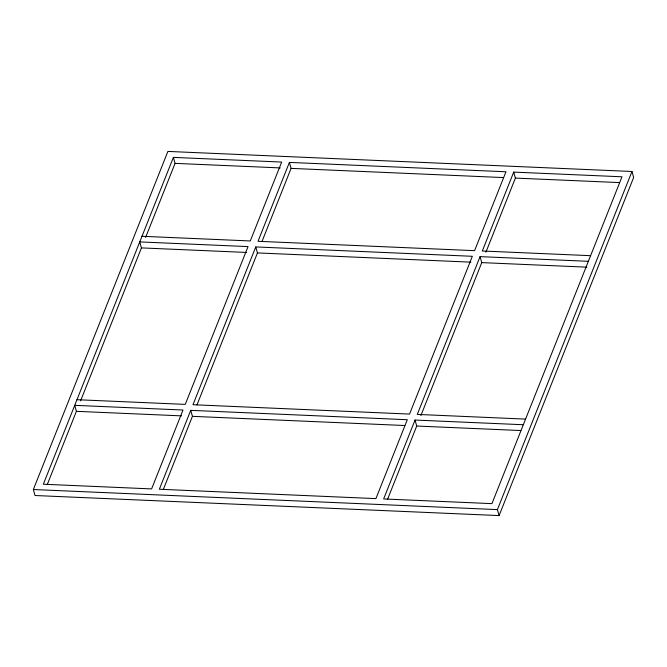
<?xml version="1.0" encoding="UTF-8"?>
<svg xmlns="http://www.w3.org/2000/svg" width="667" height="667" viewBox="0 0 667 667"><rect width="100%" height="100%" fill="white"/><g stroke="black" fill="none" stroke-linecap="round" stroke-linejoin="round"><path stroke-width="1" d="M33.35 489.528L167.901 151.417L631.974 171.486L633.65 177.472L499.099 515.583L35.026 495.514L33.35 489.528L497.415 509.605L631.974 171.486M141.996 236.276L250.283 240.962L281.674 162.064L173.395 157.387L43.33 484.234L151.609 488.911L183.008 410.022L74.721 405.336L76.405 411.322L47.307 484.442M80.574 400.842L141.437 247.899L139.753 241.913L248.041 246.598L185.251 404.385L76.963 399.7M145.589 237.452L175.071 163.365L173.395 157.387M190.737 410.355L159.346 489.244L375.913 498.616L407.304 419.718L190.737 410.355L192.421 416.341L163.323 489.461M255.769 246.932L192.98 404.719L409.546 414.082L472.336 256.295L255.769 246.932L257.454 252.918L196.973 404.894M289.411 162.406L258.012 241.296L474.579 250.659L505.978 171.769L289.411 162.406L291.087 168.384L261.989 241.504M523.32 424.737L415.041 420.052L383.642 498.949L491.929 503.635L621.994 176.788L513.707 172.103L482.316 251L590.595 255.678M588.352 261.314L480.073 256.628L417.284 414.415L525.563 419.101M387.619 499.158L416.717 426.038L415.041 420.052M420.885 415.566L481.749 262.615L480.073 256.628M485.909 252.168L515.391 178.089L513.707 172.103M175.071 163.365L280.232 167.917M291.087 168.384L503.493 177.572M515.391 178.089L619.51 182.591M141.437 247.899L246.598 252.443M257.454 252.918L470.894 262.148M481.749 262.615L586.91 267.167M76.405 411.322L181.557 415.866M192.421 416.341L404.819 425.521M416.717 426.038L520.835 430.54M497.415 509.605L499.099 515.583"/></g></svg>
